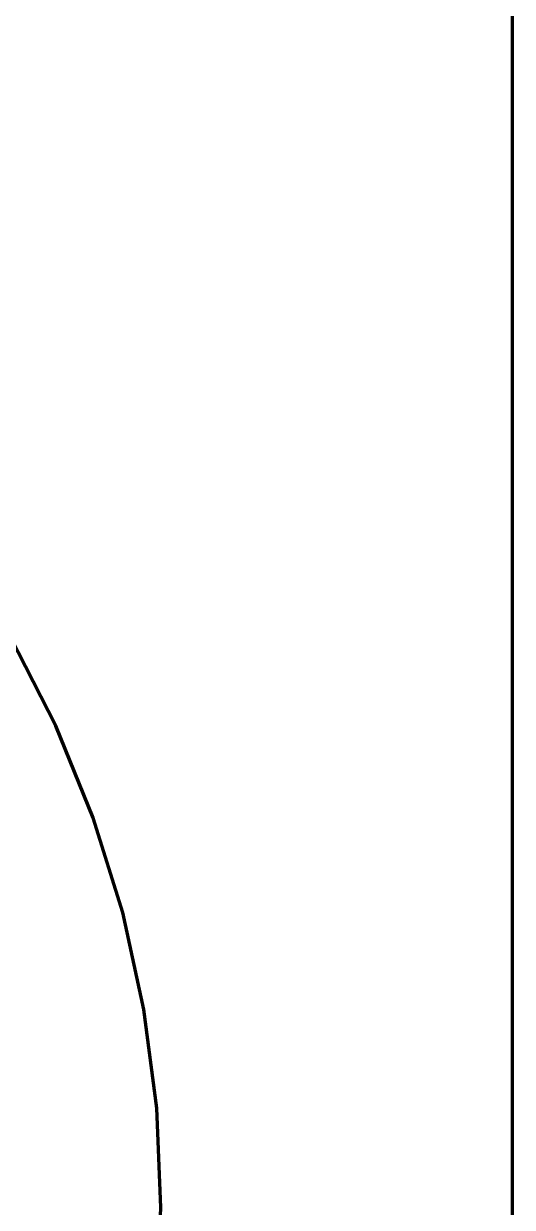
# Model space of a CAD drawing. Header units: millimetres. Extents: x 0 to 2208, y 0 to 420.
# Drawn here: x 67.3867 to 67.4841, y 75.7341 to 75.9699 of the extents above; entities that cross this region are included whole.
import ezdxf

# ---------------------------------------------------------------- set-up
doc = ezdxf.new("R2010")
doc.units = ezdxf.units.MM
doc.linetypes.add('IRAM-E-TRAZOS', pattern=[5, 4, -1])
doc.layers.add('01-VISIBLE', color=7, linetype='CONTINUOUS', lineweight=70)
doc.layers.add('02-OCULTA', color=4, linetype='IRAM-E-TRAZOS', lineweight=35)

msp = doc.modelspace()

# ---------------------------------------------------------------- linework, layer by layer
at = {"layer": '01-VISIBLE'}
for points in [[(67.48406, 76.78406), (67.48406, 76.73406), (67.48406, 76.68406), (67.48406, 76.63406), (67.48406, 76.58406), (67.48406, 76.53406), (67.48406, 76.48406), (67.48406, 76.43406), (67.48406, 76.38406), (67.48406, 76.33406), (67.48406, 76.28406), (67.48406, 76.23406), (67.48406, 76.18406), (67.48406, 76.13406), (67.48406, 76.08406), (67.48406, 76.03406), (67.48406, 75.98406), (67.48406, 75.93406), (67.48406, 75.88406), (67.48406, 75.83406), (67.48406, 75.78406), (67.48406, 75.73406)], [(67.41406, 75.73406), (67.41321, 75.75384), (67.41066, 75.77346), (67.40644, 75.7928), (67.40056, 75.8117), (67.39309, 75.83003), (67.38406, 75.84764)], [(67.41406, 75.73406), (67.41321, 75.75384), (67.41066, 75.77346), (67.40644, 75.7928), (67.40056, 75.8117), (67.39309, 75.83003), (67.38406, 75.84764)], [(67.38406, 75.62048), (67.39309, 75.6381), (67.40056, 75.65643), (67.40644, 75.67533), (67.41066, 75.69466), (67.41321, 75.71429), (67.41406, 75.73406)], [(67.38406, 75.62048), (67.39309, 75.6381), (67.40056, 75.65643), (67.40644, 75.67533), (67.41066, 75.69466), (67.41321, 75.71429), (67.41406, 75.73406)], [(67.48406, 75.73406), (67.48406, 75.68406), (67.48406, 75.63406), (67.48406, 75.58406), (67.48406, 75.53406), (67.48406, 75.48406), (67.48406, 75.43406), (67.48406, 75.38406), (67.48406, 75.33406), (67.48406, 75.28406), (67.48406, 75.23406), (67.48406, 75.18406), (67.48406, 75.13406), (67.48406, 75.08406), (67.48406, 75.03406), (67.48406, 74.98406), (67.48406, 74.93406), (67.48406, 74.88406), (67.48406, 74.83406), (67.48406, 74.78406), (67.48406, 74.73406), (67.48406, 74.68406), (67.48406, 74.63406)]]:
    msp.add_lwpolyline(points, dxfattribs=at)
at = {"layer": '02-OCULTA'}
for points in [[(67.48406, 76.73656), (67.48406, 76.68644), (67.48406, 76.63631), (67.48406, 76.58619), (67.48406, 76.53606), (67.48406, 76.48594), (67.48406, 76.43581), (67.48406, 76.38569), (67.48406, 76.33556), (67.48406, 76.28544), (67.48406, 76.23531), (67.48406, 76.18519), (67.48406, 76.13506), (67.48406, 76.08494), (67.48406, 76.03481), (67.48406, 75.98469), (67.48406, 75.93456), (67.48406, 75.88444), (67.48406, 75.83431), (67.48406, 75.78419), (67.48406, 75.73406)], [(67.48406, 75.48344), (67.48406, 75.53356), (67.48406, 75.58369), (67.48406, 75.63381), (67.48406, 75.68394), (67.48406, 75.73406), (67.48406, 75.78419), (67.48406, 75.83431), (67.48406, 75.88444), (67.48406, 75.93456), (67.48406, 75.98469), (67.48406, 76.03481), (67.48406, 76.08494), (67.48406, 76.13506), (67.48406, 76.18519), (67.48406, 76.23531)], [(67.48406, 75.48406), (67.48406, 75.53406), (67.48406, 75.58406), (67.48406, 75.63406), (67.48406, 75.68406), (67.48406, 75.73406), (67.48406, 75.78406), (67.48406, 75.83406), (67.48406, 75.88406), (67.48406, 75.93406), (67.48406, 75.98406), (67.48406, 76.03406), (67.48406, 76.08406), (67.48406, 76.13406), (67.48406, 76.18406), (67.48406, 76.23406)], [(67.48406, 75.73406), (67.48406, 75.68394), (67.48406, 75.63381), (67.48406, 75.58369), (67.48406, 75.53356), (67.48406, 75.48344), (67.48406, 75.43331), (67.48406, 75.38319), (67.48406, 75.33306), (67.48406, 75.28294), (67.48406, 75.23281), (67.48406, 75.18269), (67.48406, 75.13256), (67.48406, 75.08244), (67.48406, 75.03231), (67.48406, 74.98219), (67.48406, 74.93206), (67.48406, 74.88194), (67.48406, 74.83181), (67.48406, 74.78169), (67.48406, 74.73156)]]:
    msp.add_lwpolyline(points, dxfattribs=at)

doc.saveas('drawing.dxf')
